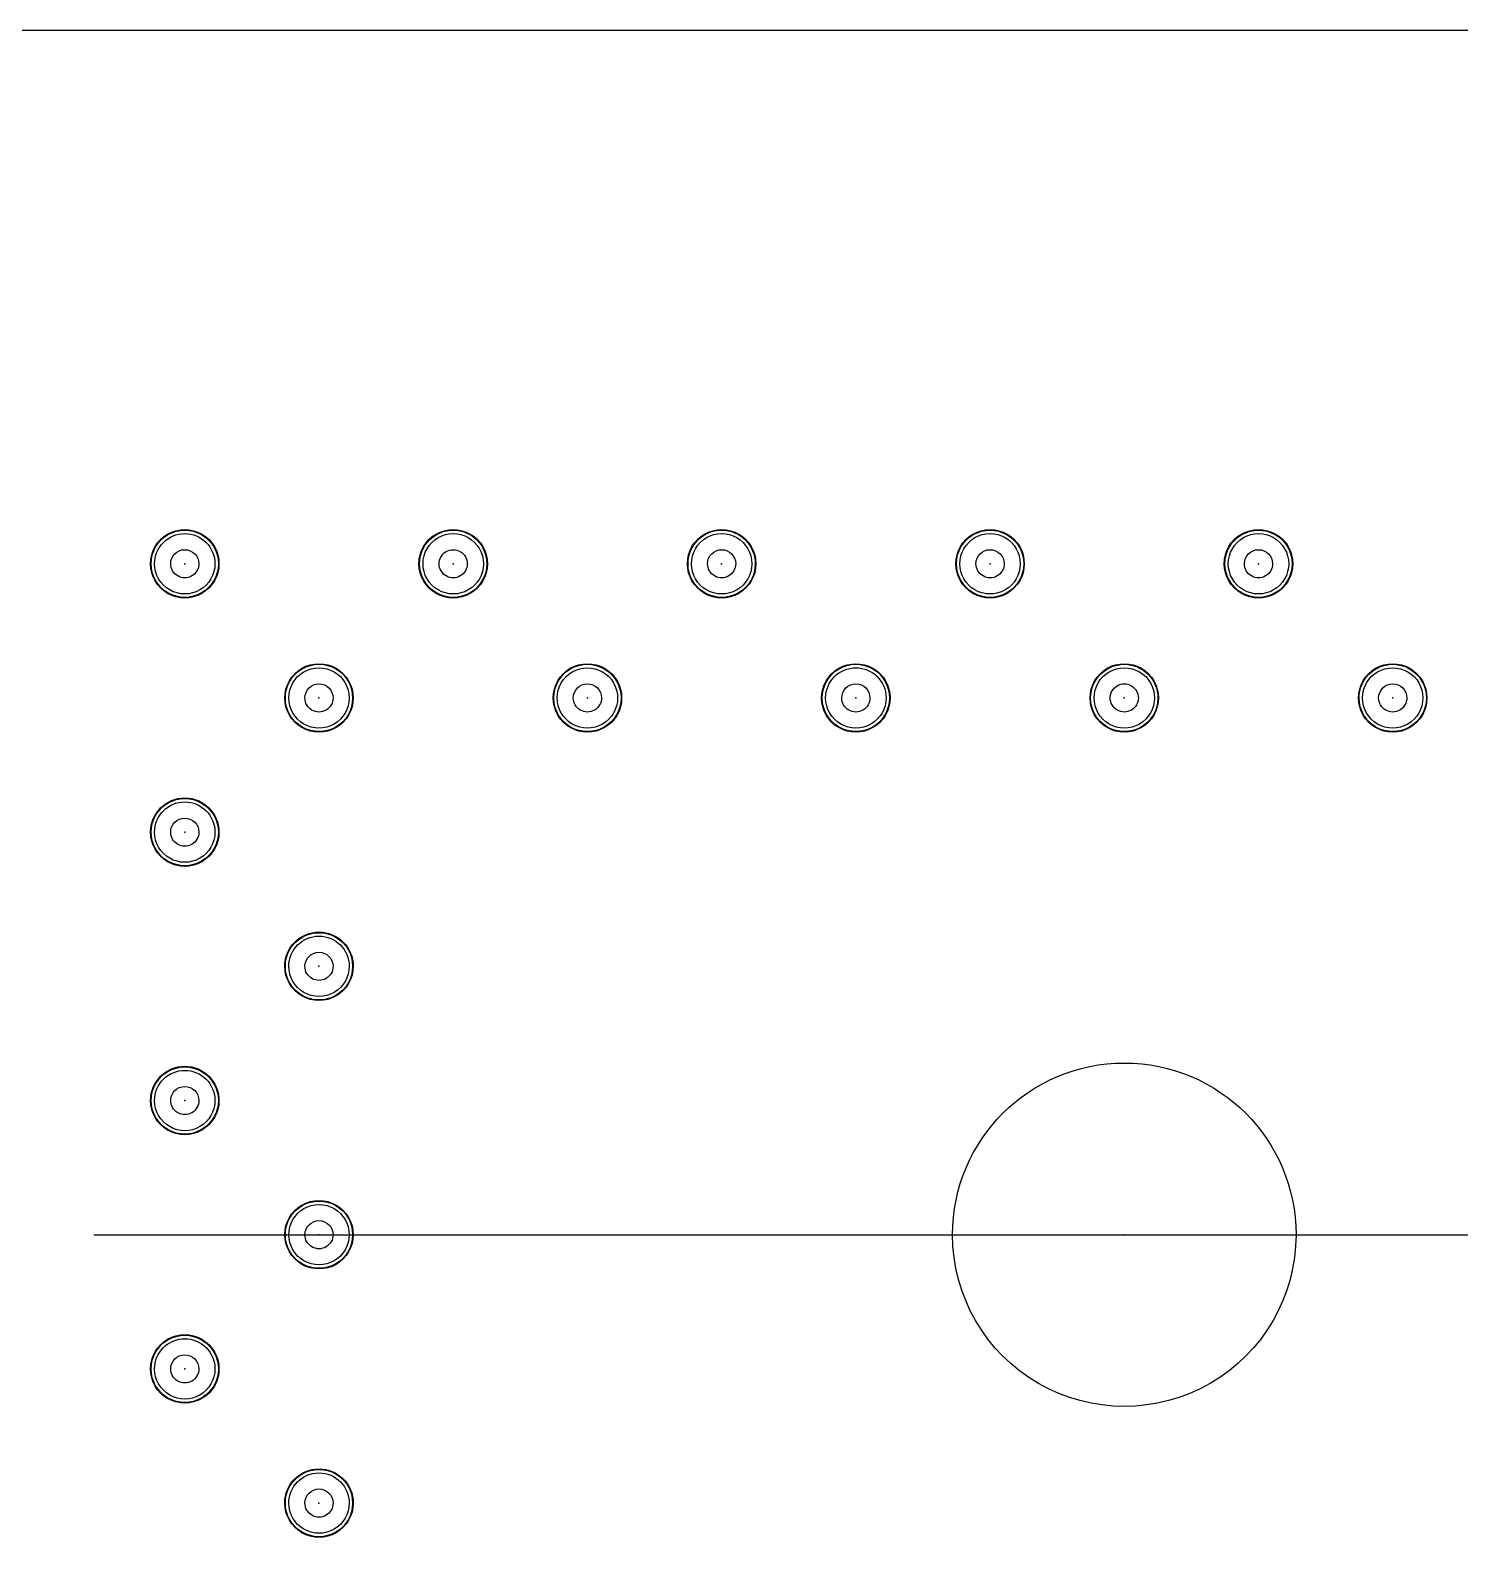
# Model space of a CAD drawing. Header units: millimetres. Extents: x 24815 to 37444, y -10619 to 6020.
# Drawn here: x 28138.29 to 28151.82, y 5895.17 to 5909.45 of the extents above; entities that cross this region are included whole.
import ezdxf

# ---------------------------------------------------------------- set-up
doc = ezdxf.new("R2010")
doc.units = ezdxf.units.MM

# ---------------------------------------------------------------- blocks, each defined once
blk = doc.blocks.new('A$C3CC6408C')
at = {"color": 2}
for p, q in [((-241.974, 0), (0, 0)), ((-36.124, -11.4), (-16.624, -11.4)), ((-36.124, -11.4), (-16.624, -11.4))]:
    blk.add_line(p, q, dxfattribs=at)
at = {"color": 2, "extrusion": (0, 0, -1)}
for centre, major_axis, start_param, end_param in [((-35.264, -5.05), (-0.229, 0.229), 5.497787, 8.63938), ((-35.264, -5.05), (-0.229, 0.229), 5.497787, 8.63938), ((-32.724, -5.05), (-0.229, 0.229), 5.497787, 8.63938), ((-32.724, -5.05), (-0.229, 0.229), 5.497787, 8.63938), ((-30.184, -5.05), (-0.229, 0.229), 5.497787, 8.63938), ((-30.184, -5.05), (-0.229, 0.229), 5.497787, 8.63938), ((-27.644, -5.05), (-0.229, 0.229), 5.497787, 8.63938), ((-27.644, -5.05), (-0.229, 0.229), 5.497787, 8.63938), ((-35.264, -5.05), (-0.225, 0.225), 5.497787, 8.63938), ((-35.264, -5.05), (-0.225, 0.225), 5.497787, 8.63938), ((-35.264, -5.05), (0.202, 0.202), 3.926991, 7.068583), ((-35.264, -5.05), (0.202, 0.202), 3.926991, 7.068583), ((-35.264, -5.05), (0.202, 0.202), 3.926991, 7.068583), ((-35.264, -5.05), (0.202, 0.202), 3.926991, 7.068583), ((-35.264, -5.05), (0.202, 0.202), 3.926991, 7.068583), ((-35.264, -5.05), (0.202, 0.202), 3.926991, 7.068583), ((-35.264, -5.05), (0.202, 0.202), 3.926991, 7.068583), ((-35.264, -5.05), (0.202, 0.202), 3.926991, 7.068583), ((-35.264, -5.05), (0.202, 0.202), 3.926991, 7.068583), ((-35.264, -5.05), (0.202, 0.202), 3.926991, 7.068583), ((-35.264, -5.05), (0.202, 0.202), 3.926991, 7.068583), ((-32.724, -5.05), (0.225, 0.225), 3.926991, 7.068583), ((-32.724, -5.05), (0.225, 0.225), 3.926991, 7.068583), ((-32.724, -5.05), (-0.202, 0.202), 5.497787, 8.63938), ((-32.724, -5.05), (-0.202, 0.202), 5.497787, 8.63938), ((-32.724, -5.05), (-0.202, 0.202), 5.497787, 8.63938), ((-32.724, -5.05), (-0.202, 0.202), 5.497787, 8.63938), ((-32.724, -5.05), (-0.202, 0.202), 5.497787, 8.63938), ((-32.724, -5.05), (-0.202, 0.202), 5.497787, 8.63938), ((-32.724, -5.05), (-0.202, 0.202), 5.497787, 8.63938), ((-32.724, -5.05), (-0.202, 0.202), 5.497787, 8.63938), ((-32.724, -5.05), (-0.202, 0.202), 5.497787, 8.63938), ((-32.724, -5.05), (-0.202, 0.202), 5.497787, 8.63938), ((-32.724, -5.05), (-0.202, 0.202), 5.497787, 8.63938), ((-30.184, -5.05), (0.225, 0.225), 3.926991, 7.068583), ((-30.184, -5.05), (0.225, 0.225), 3.926991, 7.068583), ((-30.184, -5.05), (-0.202, 0.202), 5.497787, 8.63938), ((-30.184, -5.05), (-0.202, 0.202), 5.497787, 8.63938), ((-30.184, -5.05), (-0.202, 0.202), 5.497787, 8.63938), ((-30.184, -5.05), (-0.202, 0.202), 5.497787, 8.63938), ((-30.184, -5.05), (-0.202, 0.202), 5.497787, 8.63938), ((-30.184, -5.05), (-0.202, 0.202), 5.497787, 8.63938), ((-30.184, -5.05), (-0.202, 0.202), 5.497787, 8.63938), ((-30.184, -5.05), (-0.202, 0.202), 5.497787, 8.63938), ((-30.184, -5.05), (-0.202, 0.202), 5.497787, 8.63938), ((-30.184, -5.05), (-0.202, 0.202), 5.497787, 8.63938), ((-30.184, -5.05), (-0.202, 0.202), 5.497787, 8.63938), ((-27.644, -5.05), (-0.225, 0.225), 5.497787, 8.63938), ((-27.644, -5.05), (-0.225, 0.225), 5.497787, 8.63938), ((-27.644, -5.05), (-0.202, 0.202), 5.497787, 8.63938), ((-27.644, -5.05), (-0.202, 0.202), 5.497787, 8.63938), ((-27.644, -5.05), (-0.202, 0.202), 5.497787, 8.63938), ((-27.644, -5.05), (-0.202, 0.202), 5.497787, 8.63938), ((-27.644, -5.05), (-0.202, 0.202), 5.497787, 8.63938), ((-27.644, -5.05), (-0.202, 0.202), 5.497787, 8.63938), ((-27.644, -5.05), (-0.202, 0.202), 5.497787, 8.63938), ((-27.644, -5.05), (-0.202, 0.202), 5.497787, 8.63938), ((-27.644, -5.05), (-0.202, 0.202), 5.497787, 8.63938), ((-27.644, -5.05), (-0.202, 0.202), 5.497787, 8.63938), ((-27.644, -5.05), (-0.202, 0.202), 5.497787, 8.63938), ((-25.104, -5.05), (-0.229, 0.229), 5.497787, 8.63938), ((-25.104, -5.05), (-0.229, 0.229), 5.497787, 8.63938), ((-25.104, -5.05), (-0.225, 0.225), 5.497787, 8.63938), ((-25.104, -5.05), (-0.225, 0.225), 5.497787, 8.63938), ((-25.104, -5.05), (-0.202, 0.202), 5.497787, 8.63938), ((-25.104, -5.05), (-0.202, 0.202), 5.497787, 8.63938), ((-25.104, -5.05), (-0.202, 0.202), 5.497787, 8.63938), ((-25.104, -5.05), (-0.202, 0.202), 5.497787, 8.63938), ((-25.104, -5.05), (-0.202, 0.202), 5.497787, 8.63938), ((-25.104, -5.05), (-0.202, 0.202), 5.497787, 8.63938), ((-25.104, -5.05), (-0.202, 0.202), 5.497787, 8.63938), ((-25.104, -5.05), (-0.202, 0.202), 5.497787, 8.63938), ((-25.104, -5.05), (-0.202, 0.202), 5.497787, 8.63938), ((-25.104, -5.05), (-0.202, 0.202), 5.497787, 8.63938), ((-25.104, -5.05), (-0.202, 0.202), 5.497787, 8.63938), ((-35.264, -5.05), (0.0943, 0.0943), 3.926991, 7.068583), ((-35.264, -5.05), (0.0943, 0.0943), 3.926991, 7.068583), ((-32.724, -5.05), (-0.0943, 0.0943), 5.497787, 8.63938), ((-32.724, -5.05), (-0.0943, 0.0943), 5.497787, 8.63938), ((-30.184, -5.05), (0.0943, 0.0943), 3.926991, 7.068583), ((-30.184, -5.05), (0.0943, 0.0943), 3.926991, 7.068583), ((-27.644, -5.05), (0.0943, 0.0943), 3.926991, 7.068583), ((-27.644, -5.05), (0.0943, 0.0943), 3.926991, 7.068583), ((-25.104, -5.05), (0.0943, 0.0943), 3.926991, 7.068583), ((-25.104, -5.05), (0.0943, 0.0943), 3.926991, 7.068583), ((-35.264, -5.05), (0.229, 0.229), 0.785398, 3.926991), ((-35.264, -5.05), (0.229, 0.229), 0.785398, 3.926991), ((-35.264, -5.05), (0.225, 0.225), 0.785398, 3.926991), ((-35.264, -5.05), (0.225, 0.225), 0.785398, 3.926991), ((-35.264, -5.05), (0.202, 0.202), 0.785398, 3.926991), ((-35.264, -5.05), (0.202, 0.202), 0.785398, 3.926991), ((-35.264, -5.05), (0.202, 0.202), 0.785398, 3.926991), ((-35.264, -5.05), (0.202, 0.202), 0.785398, 3.926991), ((-35.264, -5.05), (0.202, 0.202), 0.785398, 3.926991), ((-35.264, -5.05), (0.202, 0.202), 0.785398, 3.926991), ((-35.264, -5.05), (0.202, 0.202), 0.785398, 3.926991), ((-35.264, -5.05), (0.202, 0.202), 0.785398, 3.926991), ((-35.264, -5.05), (0.202, 0.202), 0.785398, 3.926991), ((-35.264, -5.05), (0.202, 0.202), 0.785398, 3.926991), ((-35.264, -5.05), (0.202, 0.202), 0.785398, 3.926991), ((-35.264, -5.05), (-0.0943, 0.0943), 2.356194, 5.497787), ((-35.264, -5.05), (-0.0943, 0.0943), 2.356194, 5.497787), ((-32.724, -5.05), (0.229, 0.229), 0.785398, 3.926991), ((-32.724, -5.05), (0.229, 0.229), 0.785398, 3.926991), ((-32.724, -5.05), (0.225, 0.225), 0.785398, 3.926991), ((-32.724, -5.05), (0.225, 0.225), 0.785398, 3.926991), ((-32.724, -5.05), (0.202, 0.202), 0.785398, 3.926991), ((-32.724, -5.05), (0.202, 0.202), 0.785398, 3.926991), ((-32.724, -5.05), (0.202, 0.202), 0.785398, 3.926991), ((-32.724, -5.05), (0.202, 0.202), 0.785398, 3.926991), ((-32.724, -5.05), (0.202, 0.202), 0.785398, 3.926991), ((-32.724, -5.05), (0.202, 0.202), 0.785398, 3.926991), ((-32.724, -5.05), (0.202, 0.202), 0.785398, 3.926991), ((-32.724, -5.05), (0.202, 0.202), 0.785398, 3.926991), ((-32.724, -5.05), (0.202, 0.202), 0.785398, 3.926991), ((-32.724, -5.05), (0.202, 0.202), 0.785398, 3.926991), ((-32.724, -5.05), (0.202, 0.202), 0.785398, 3.926991), ((-32.724, -5.05), (-0.0943, 0.0943), 2.356194, 5.497787), ((-32.724, -5.05), (-0.0943, 0.0943), 2.356194, 5.497787), ((-30.184, -5.05), (0.229, 0.229), 0.785398, 3.926991), ((-30.184, -5.05), (0.229, 0.229), 0.785398, 3.926991), ((-30.184, -5.05), (-0.225, 0.225), 2.356194, 5.497787), ((-30.184, -5.05), (-0.225, 0.225), 2.356194, 5.497787), ((-30.184, -5.05), (-0.202, 0.202), 2.356194, 5.497787), ((-30.184, -5.05), (-0.202, 0.202), 2.356194, 5.497787), ((-30.184, -5.05), (-0.202, 0.202), 2.356194, 5.497787), ((-30.184, -5.05), (-0.202, 0.202), 2.356194, 5.497787), ((-30.184, -5.05), (-0.202, 0.202), 2.356194, 5.497787), ((-30.184, -5.05), (-0.202, 0.202), 2.356194, 5.497787), ((-30.184, -5.05), (-0.202, 0.202), 2.356194, 5.497787), ((-30.184, -5.05), (-0.202, 0.202), 2.356194, 5.497787), ((-30.184, -5.05), (-0.202, 0.202), 2.356194, 5.497787), ((-30.184, -5.05), (-0.202, 0.202), 2.356194, 5.497787), ((-30.184, -5.05), (-0.202, 0.202), 2.356194, 5.497787), ((-30.184, -5.05), (0.0943, 0.0943), 0.785398, 3.926991), ((-30.184, -5.05), (0.0943, 0.0943), 0.785398, 3.926991), ((-27.644, -5.05), (0.229, 0.229), 0.785398, 3.926991), ((-27.644, -5.05), (0.229, 0.229), 0.785398, 3.926991), ((-27.644, -5.05), (-0.225, 0.225), 2.356194, 5.497787), ((-27.644, -5.05), (-0.225, 0.225), 2.356194, 5.497787), ((-27.644, -5.05), (-0.202, 0.202), 2.356194, 5.497787), ((-27.644, -5.05), (-0.202, 0.202), 2.356194, 5.497787), ((-27.644, -5.05), (-0.202, 0.202), 2.356194, 5.497787), ((-27.644, -5.05), (-0.202, 0.202), 2.356194, 5.497787), ((-27.644, -5.05), (-0.202, 0.202), 2.356194, 5.497787), ((-27.644, -5.05), (-0.202, 0.202), 2.356194, 5.497787), ((-27.644, -5.05), (-0.202, 0.202), 2.356194, 5.497787), ((-27.644, -5.05), (-0.202, 0.202), 2.356194, 5.497787), ((-27.644, -5.05), (-0.202, 0.202), 2.356194, 5.497787), ((-27.644, -5.05), (-0.202, 0.202), 2.356194, 5.497787), ((-27.644, -5.05), (-0.202, 0.202), 2.356194, 5.497787), ((-27.644, -5.05), (0.0943, 0.0943), 0.785398, 3.926991), ((-27.644, -5.05), (0.0943, 0.0943), 0.785398, 3.926991), ((-25.104, -5.05), (0.229, 0.229), 0.785398, 3.926991), ((-25.104, -5.05), (0.229, 0.229), 0.785398, 3.926991), ((-25.104, -5.05), (0.225, 0.225), 0.785398, 3.926991), ((-25.104, -5.05), (0.225, 0.225), 0.785398, 3.926991), ((-25.104, -5.05), (0.202, 0.202), 0.785398, 3.926991), ((-25.104, -5.05), (0.202, 0.202), 0.785398, 3.926991), ((-25.104, -5.05), (0.202, 0.202), 0.785398, 3.926991), ((-25.104, -5.05), (0.202, 0.202), 0.785398, 3.926991), ((-25.104, -5.05), (0.202, 0.202), 0.785398, 3.926991), ((-25.104, -5.05), (0.202, 0.202), 0.785398, 3.926991), ((-25.104, -5.05), (0.202, 0.202), 0.785398, 3.926991), ((-25.104, -5.05), (0.202, 0.202), 0.785398, 3.926991), ((-25.104, -5.05), (0.202, 0.202), 0.785398, 3.926991), ((-25.104, -5.05), (0.202, 0.202), 0.785398, 3.926991), ((-25.104, -5.05), (0.202, 0.202), 0.785398, 3.926991), ((-25.104, -5.05), (0.0943, 0.0943), 0.785398, 3.926991), ((-25.104, -5.05), (0.0943, 0.0943), 0.785398, 3.926991), ((-33.994, -6.32), (-0.229, 0.229), 5.497787, 8.63938), ((-33.994, -6.32), (-0.229, 0.229), 5.497787, 8.63938), ((-33.994, -6.32), (-0.225, 0.225), 5.497787, 8.63938), ((-33.994, -6.32), (-0.225, 0.225), 5.497787, 8.63938), ((-31.454, -6.32), (-0.229, 0.229), 5.497787, 8.63938), ((-31.454, -6.32), (-0.229, 0.229), 5.497787, 8.63938), ((-31.454, -6.32), (-0.225, 0.225), 5.497787, 8.63938), ((-31.454, -6.32), (-0.225, 0.225), 5.497787, 8.63938), ((-28.914, -6.32), (-0.229, 0.229), 5.497787, 8.63938), ((-28.914, -6.32), (-0.229, 0.229), 5.497787, 8.63938), ((-28.914, -6.32), (-0.225, 0.225), 5.497787, 8.63938), ((-28.914, -6.32), (-0.225, 0.225), 5.497787, 8.63938), ((-26.374, -6.32), (-0.229, 0.229), 5.497787, 8.63938), ((-26.374, -6.32), (-0.229, 0.229), 5.497787, 8.63938), ((-23.834, -6.32), (-0.229, 0.229), 5.497787, 8.63938), ((-23.834, -6.32), (-0.229, 0.229), 5.497787, 8.63938), ((-33.994, -6.32), (-0.202, 0.202), 5.497787, 8.63938), ((-33.994, -6.32), (-0.202, 0.202), 5.497787, 8.63938), ((-33.994, -6.32), (-0.202, 0.202), 5.497787, 8.63938), ((-33.994, -6.32), (-0.202, 0.202), 5.497787, 8.63938), ((-33.994, -6.32), (-0.202, 0.202), 5.497787, 8.63938), ((-33.994, -6.32), (-0.202, 0.202), 5.497787, 8.63938), ((-33.994, -6.32), (-0.202, 0.202), 5.497787, 8.63938), ((-33.994, -6.32), (-0.202, 0.202), 5.497787, 8.63938), ((-33.994, -6.32), (-0.202, 0.202), 5.497787, 8.63938), ((-33.994, -6.32), (-0.202, 0.202), 5.497787, 8.63938), ((-33.994, -6.32), (-0.202, 0.202), 5.497787, 8.63938), ((-31.454, -6.32), (-0.202, 0.202), 5.497787, 8.63938), ((-31.454, -6.32), (-0.202, 0.202), 5.497787, 8.63938), ((-31.454, -6.32), (-0.202, 0.202), 5.497787, 8.63938), ((-31.454, -6.32), (-0.202, 0.202), 5.497787, 8.63938), ((-31.454, -6.32), (-0.202, 0.202), 5.497787, 8.63938), ((-31.454, -6.32), (-0.202, 0.202), 5.497787, 8.63938), ((-31.454, -6.32), (-0.202, 0.202), 5.497787, 8.63938), ((-31.454, -6.32), (-0.202, 0.202), 5.497787, 8.63938), ((-31.454, -6.32), (-0.202, 0.202), 5.497787, 8.63938), ((-31.454, -6.32), (-0.202, 0.202), 5.497787, 8.63938), ((-31.454, -6.32), (-0.202, 0.202), 5.497787, 8.63938), ((-28.914, -6.32), (0.202, 0.202), 3.926991, 7.068583), ((-28.914, -6.32), (0.202, 0.202), 3.926991, 7.068583), ((-28.914, -6.32), (0.202, 0.202), 3.926991, 7.068583), ((-28.914, -6.32), (0.202, 0.202), 3.926991, 7.068583), ((-28.914, -6.32), (0.202, 0.202), 3.926991, 7.068583), ((-28.914, -6.32), (0.202, 0.202), 3.926991, 7.068583), ((-28.914, -6.32), (0.202, 0.202), 3.926991, 7.068583), ((-28.914, -6.32), (0.202, 0.202), 3.926991, 7.068583), ((-28.914, -6.32), (0.202, 0.202), 3.926991, 7.068583), ((-28.914, -6.32), (0.202, 0.202), 3.926991, 7.068583), ((-28.914, -6.32), (0.202, 0.202), 3.926991, 7.068583), ((-26.374, -6.32), (0.225, 0.225), 3.926991, 7.068583), ((-26.374, -6.32), (0.225, 0.225), 3.926991, 7.068583), ((-26.374, -6.32), (-0.202, 0.202), 5.497787, 8.63938), ((-26.374, -6.32), (-0.202, 0.202), 5.497787, 8.63938), ((-26.374, -6.32), (-0.202, 0.202), 5.497787, 8.63938), ((-26.374, -6.32), (-0.202, 0.202), 5.497787, 8.63938), ((-26.374, -6.32), (-0.202, 0.202), 5.497787, 8.63938), ((-26.374, -6.32), (-0.202, 0.202), 5.497787, 8.63938), ((-26.374, -6.32), (-0.202, 0.202), 5.497787, 8.63938), ((-26.374, -6.32), (-0.202, 0.202), 5.497787, 8.63938), ((-26.374, -6.32), (-0.202, 0.202), 5.497787, 8.63938), ((-26.374, -6.32), (-0.202, 0.202), 5.497787, 8.63938), ((-26.374, -6.32), (-0.202, 0.202), 5.497787, 8.63938), ((-23.834, -6.32), (0.225, 0.225), 3.926991, 7.068583), ((-23.834, -6.32), (0.225, 0.225), 3.926991, 7.068583), ((-23.834, -6.32), (-0.202, 0.202), 5.497787, 8.63938), ((-23.834, -6.32), (-0.202, 0.202), 5.497787, 8.63938), ((-23.834, -6.32), (-0.202, 0.202), 5.497787, 8.63938), ((-23.834, -6.32), (-0.202, 0.202), 5.497787, 8.63938), ((-23.834, -6.32), (-0.202, 0.202), 5.497787, 8.63938), ((-23.834, -6.32), (-0.202, 0.202), 5.497787, 8.63938), ((-23.834, -6.32), (-0.202, 0.202), 5.497787, 8.63938), ((-23.834, -6.32), (-0.202, 0.202), 5.497787, 8.63938), ((-23.834, -6.32), (-0.202, 0.202), 5.497787, 8.63938), ((-23.834, -6.32), (-0.202, 0.202), 5.497787, 8.63938), ((-23.834, -6.32), (-0.202, 0.202), 5.497787, 8.63938), ((-33.994, -6.32), (0.0943, 0.0943), 3.926991, 7.068583), ((-33.994, -6.32), (0.0943, 0.0943), 3.926991, 7.068583), ((-31.454, -6.32), (0.0943, 0.0943), 3.926991, 7.068583), ((-31.454, -6.32), (0.0943, 0.0943), 3.926991, 7.068583), ((-28.914, -6.32), (0.0943, 0.0943), 3.926991, 7.068583), ((-28.914, -6.32), (0.0943, 0.0943), 3.926991, 7.068583), ((-26.374, -6.32), (-0.0943, 0.0943), 5.497787, 8.63938), ((-26.374, -6.32), (-0.0943, 0.0943), 5.497787, 8.63938), ((-23.834, -6.32), (0.0943, 0.0943), 3.926991, 7.068583), ((-23.834, -6.32), (0.0943, 0.0943), 3.926991, 7.068583), ((-33.994, -6.32), (0.229, 0.229), 0.785398, 3.926991), ((-33.994, -6.32), (0.229, 0.229), 0.785398, 3.926991), ((-33.994, -6.32), (-0.225, 0.225), 2.356194, 5.497787), ((-33.994, -6.32), (-0.225, 0.225), 2.356194, 5.497787), ((-33.994, -6.32), (-0.202, 0.202), 2.356194, 5.497787), ((-33.994, -6.32), (-0.202, 0.202), 2.356194, 5.497787), ((-33.994, -6.32), (-0.202, 0.202), 2.356194, 5.497787), ((-33.994, -6.32), (-0.202, 0.202), 2.356194, 5.497787), ((-33.994, -6.32), (-0.202, 0.202), 2.356194, 5.497787), ((-33.994, -6.32), (-0.202, 0.202), 2.356194, 5.497787), ((-33.994, -6.32), (-0.202, 0.202), 2.356194, 5.497787), ((-33.994, -6.32), (-0.202, 0.202), 2.356194, 5.497787), ((-33.994, -6.32), (-0.202, 0.202), 2.356194, 5.497787), ((-33.994, -6.32), (-0.202, 0.202), 2.356194, 5.497787), ((-33.994, -6.32), (-0.202, 0.202), 2.356194, 5.497787), ((-33.994, -6.32), (0.0943, 0.0943), 0.785398, 3.926991), ((-33.994, -6.32), (0.0943, 0.0943), 0.785398, 3.926991), ((-31.454, -6.32), (0.229, 0.229), 0.785398, 3.926991), ((-31.454, -6.32), (0.229, 0.229), 0.785398, 3.926991), ((-31.454, -6.32), (0.225, 0.225), 0.785398, 3.926991), ((-31.454, -6.32), (0.225, 0.225), 0.785398, 3.926991), ((-31.454, -6.32), (0.202, 0.202), 0.785398, 3.926991), ((-31.454, -6.32), (0.202, 0.202), 0.785398, 3.926991), ((-31.454, -6.32), (0.202, 0.202), 0.785398, 3.926991), ((-31.454, -6.32), (0.202, 0.202), 0.785398, 3.926991), ((-31.454, -6.32), (0.202, 0.202), 0.785398, 3.926991), ((-31.454, -6.32), (0.202, 0.202), 0.785398, 3.926991), ((-31.454, -6.32), (0.202, 0.202), 0.785398, 3.926991), ((-31.454, -6.32), (0.202, 0.202), 0.785398, 3.926991), ((-31.454, -6.32), (0.202, 0.202), 0.785398, 3.926991), ((-31.454, -6.32), (0.202, 0.202), 0.785398, 3.926991), ((-31.454, -6.32), (0.202, 0.202), 0.785398, 3.926991), ((-31.454, -6.32), (0.0943, 0.0943), 0.785398, 3.926991), ((-31.454, -6.32), (0.0943, 0.0943), 0.785398, 3.926991), ((-28.914, -6.32), (0.229, 0.229), 0.785398, 3.926991), ((-28.914, -6.32), (0.229, 0.229), 0.785398, 3.926991), ((-28.914, -6.32), (0.225, 0.225), 0.785398, 3.926991), ((-28.914, -6.32), (0.225, 0.225), 0.785398, 3.926991), ((-28.914, -6.32), (0.202, 0.202), 0.785398, 3.926991), ((-28.914, -6.32), (0.202, 0.202), 0.785398, 3.926991), ((-28.914, -6.32), (0.202, 0.202), 0.785398, 3.926991), ((-28.914, -6.32), (0.202, 0.202), 0.785398, 3.926991), ((-28.914, -6.32), (0.202, 0.202), 0.785398, 3.926991), ((-28.914, -6.32), (0.202, 0.202), 0.785398, 3.926991), ((-28.914, -6.32), (0.202, 0.202), 0.785398, 3.926991), ((-28.914, -6.32), (0.202, 0.202), 0.785398, 3.926991), ((-28.914, -6.32), (0.202, 0.202), 0.785398, 3.926991), ((-28.914, -6.32), (0.202, 0.202), 0.785398, 3.926991), ((-28.914, -6.32), (0.202, 0.202), 0.785398, 3.926991), ((-28.914, -6.32), (-0.0943, 0.0943), 2.356194, 5.497787), ((-28.914, -6.32), (-0.0943, 0.0943), 2.356194, 5.497787), ((-26.374, -6.32), (0.229, 0.229), 0.785398, 3.926991), ((-26.374, -6.32), (0.229, 0.229), 0.785398, 3.926991), ((-26.374, -6.32), (0.225, 0.225), 0.785398, 3.926991), ((-26.374, -6.32), (0.225, 0.225), 0.785398, 3.926991), ((-26.374, -6.32), (0.202, 0.202), 0.785398, 3.926991), ((-26.374, -6.32), (0.202, 0.202), 0.785398, 3.926991), ((-26.374, -6.32), (0.202, 0.202), 0.785398, 3.926991), ((-26.374, -6.32), (0.202, 0.202), 0.785398, 3.926991), ((-26.374, -6.32), (0.202, 0.202), 0.785398, 3.926991), ((-26.374, -6.32), (0.202, 0.202), 0.785398, 3.926991), ((-26.374, -6.32), (0.202, 0.202), 0.785398, 3.926991), ((-26.374, -6.32), (0.202, 0.202), 0.785398, 3.926991), ((-26.374, -6.32), (0.202, 0.202), 0.785398, 3.926991), ((-26.374, -6.32), (0.202, 0.202), 0.785398, 3.926991), ((-26.374, -6.32), (0.202, 0.202), 0.785398, 3.926991), ((-26.374, -6.32), (-0.0943, 0.0943), 2.356194, 5.497787), ((-26.374, -6.32), (-0.0943, 0.0943), 2.356194, 5.497787), ((-23.834, -6.32), (0.229, 0.229), 0.785398, 3.926991), ((-23.834, -6.32), (0.229, 0.229), 0.785398, 3.926991), ((-23.834, -6.32), (-0.225, 0.225), 2.356194, 5.497787), ((-23.834, -6.32), (-0.225, 0.225), 2.356194, 5.497787), ((-23.834, -6.32), (-0.202, 0.202), 2.356194, 5.497787), ((-23.834, -6.32), (-0.202, 0.202), 2.356194, 5.497787), ((-23.834, -6.32), (-0.202, 0.202), 2.356194, 5.497787), ((-23.834, -6.32), (-0.202, 0.202), 2.356194, 5.497787), ((-23.834, -6.32), (-0.202, 0.202), 2.356194, 5.497787), ((-23.834, -6.32), (-0.202, 0.202), 2.356194, 5.497787), ((-23.834, -6.32), (-0.202, 0.202), 2.356194, 5.497787), ((-23.834, -6.32), (-0.202, 0.202), 2.356194, 5.497787), ((-23.834, -6.32), (-0.202, 0.202), 2.356194, 5.497787), ((-23.834, -6.32), (-0.202, 0.202), 2.356194, 5.497787), ((-23.834, -6.32), (-0.202, 0.202), 2.356194, 5.497787), ((-23.834, -6.32), (0.0943, 0.0943), 0.785398, 3.926991), ((-23.834, -6.32), (0.0943, 0.0943), 0.785398, 3.926991), ((-35.264, -7.59), (0.229, 0.229), 3.926991, 7.068583), ((-35.264, -7.59), (0.229, 0.229), 3.926991, 7.068583), ((-35.264, -7.59), (-0.225, 0.225), 5.497787, 8.63938), ((-35.264, -7.59), (-0.225, 0.225), 5.497787, 8.63938), ((-35.264, -7.59), (0.202, 0.202), 3.926991, 7.068583), ((-35.264, -7.59), (0.202, 0.202), 3.926991, 7.068583), ((-35.264, -7.59), (0.202, 0.202), 3.926991, 7.068583), ((-35.264, -7.59), (0.202, 0.202), 3.926991, 7.068583), ((-35.264, -7.59), (0.202, 0.202), 3.926991, 7.068583), ((-35.264, -7.59), (0.202, 0.202), 3.926991, 7.068583), ((-35.264, -7.59), (0.202, 0.202), 3.926991, 7.068583), ((-35.264, -7.59), (0.202, 0.202), 3.926991, 7.068583), ((-35.264, -7.59), (0.202, 0.202), 3.926991, 7.068583), ((-35.264, -7.59), (0.202, 0.202), 3.926991, 7.068583), ((-35.264, -7.59), (0.202, 0.202), 3.926991, 7.068583), ((-35.264, -7.59), (0.0943, 0.0943), 3.926991, 7.068583), ((-35.264, -7.59), (0.0943, 0.0943), 3.926991, 7.068583), ((-35.264, -7.59), (0.229, 0.229), 0.785398, 3.926991), ((-35.264, -7.59), (0.229, 0.229), 0.785398, 3.926991), ((-35.264, -7.59), (0.225, 0.225), 0.785398, 3.926991), ((-35.264, -7.59), (0.225, 0.225), 0.785398, 3.926991), ((-35.264, -7.59), (0.202, 0.202), 0.785398, 3.926991), ((-35.264, -7.59), (0.202, 0.202), 0.785398, 3.926991), ((-35.264, -7.59), (0.202, 0.202), 0.785398, 3.926991), ((-35.264, -7.59), (0.202, 0.202), 0.785398, 3.926991), ((-35.264, -7.59), (0.202, 0.202), 0.785398, 3.926991), ((-35.264, -7.59), (0.202, 0.202), 0.785398, 3.926991), ((-35.264, -7.59), (0.202, 0.202), 0.785398, 3.926991), ((-35.264, -7.59), (0.202, 0.202), 0.785398, 3.926991), ((-35.264, -7.59), (0.202, 0.202), 0.785398, 3.926991), ((-35.264, -7.59), (0.202, 0.202), 0.785398, 3.926991), ((-35.264, -7.59), (0.202, 0.202), 0.785398, 3.926991), ((-35.264, -7.59), (-0.0943, 0.0943), 2.356194, 5.497787), ((-35.264, -7.59), (-0.0943, 0.0943), 2.356194, 5.497787), ((-33.994, -8.86), (0.229, 0.229), 3.926991, 7.068583), ((-33.994, -8.86), (0.229, 0.229), 3.926991, 7.068583), ((-33.994, -8.86), (-0.225, 0.225), 5.497787, 8.63938), ((-33.994, -8.86), (-0.225, 0.225), 5.497787, 8.63938), ((-33.994, -8.86), (0.202, 0.202), 3.926991, 7.068583), ((-33.994, -8.86), (0.202, 0.202), 3.926991, 7.068583), ((-33.994, -8.86), (0.202, 0.202), 3.926991, 7.068583), ((-33.994, -8.86), (0.202, 0.202), 3.926991, 7.068583), ((-33.994, -8.86), (0.202, 0.202), 3.926991, 7.068583), ((-33.994, -8.86), (0.202, 0.202), 3.926991, 7.068583), ((-33.994, -8.86), (0.202, 0.202), 3.926991, 7.068583), ((-33.994, -8.86), (0.202, 0.202), 3.926991, 7.068583), ((-33.994, -8.86), (0.202, 0.202), 3.926991, 7.068583), ((-33.994, -8.86), (0.202, 0.202), 3.926991, 7.068583), ((-33.994, -8.86), (0.202, 0.202), 3.926991, 7.068583), ((-33.994, -8.86), (0.0943, 0.0943), 3.926991, 7.068583), ((-33.994, -8.86), (0.0943, 0.0943), 3.926991, 7.068583), ((-33.994, -8.86), (-0.229, 0.229), 2.356194, 5.497787), ((-33.994, -8.86), (-0.229, 0.229), 2.356194, 5.497787), ((-33.994, -8.86), (-0.225, 0.225), 2.356194, 5.497787), ((-33.994, -8.86), (-0.225, 0.225), 2.356194, 5.497787), ((-33.994, -8.86), (-0.202, 0.202), 2.356194, 5.497787), ((-33.994, -8.86), (-0.202, 0.202), 2.356194, 5.497787), ((-33.994, -8.86), (-0.202, 0.202), 2.356194, 5.497787), ((-33.994, -8.86), (-0.202, 0.202), 2.356194, 5.497787), ((-33.994, -8.86), (-0.202, 0.202), 2.356194, 5.497787), ((-33.994, -8.86), (-0.202, 0.202), 2.356194, 5.497787), ((-33.994, -8.86), (-0.202, 0.202), 2.356194, 5.497787), ((-33.994, -8.86), (-0.202, 0.202), 2.356194, 5.497787), ((-33.994, -8.86), (-0.202, 0.202), 2.356194, 5.497787), ((-33.994, -8.86), (-0.202, 0.202), 2.356194, 5.497787), ((-33.994, -8.86), (-0.202, 0.202), 2.356194, 5.497787), ((-33.994, -8.86), (0.0943, 0.0943), 0.785398, 3.926991), ((-33.994, -8.86), (0.0943, 0.0943), 0.785398, 3.926991), ((-35.264, -10.13), (0.229, 0.229), 3.926991, 7.068583), ((-35.264, -10.13), (0.229, 0.229), 3.926991, 7.068583), ((-35.264, -10.13), (-0.225, 0.225), 5.497787, 8.63938), ((-35.264, -10.13), (-0.225, 0.225), 5.497787, 8.63938), ((-35.264, -10.13), (0.202, 0.202), 3.926991, 7.068583), ((-35.264, -10.13), (0.202, 0.202), 3.926991, 7.068583), ((-35.264, -10.13), (0.202, 0.202), 3.926991, 7.068583), ((-35.264, -10.13), (0.202, 0.202), 3.926991, 7.068583), ((-35.264, -10.13), (0.202, 0.202), 3.926991, 7.068583), ((-35.264, -10.13), (0.202, 0.202), 3.926991, 7.068583), ((-35.264, -10.13), (0.202, 0.202), 3.926991, 7.068583), ((-35.264, -10.13), (0.202, 0.202), 3.926991, 7.068583), ((-35.264, -10.13), (0.202, 0.202), 3.926991, 7.068583), ((-35.264, -10.13), (0.202, 0.202), 3.926991, 7.068583), ((-35.264, -10.13), (0.202, 0.202), 3.926991, 7.068583), ((-26.374, -11.4), (1.149, 1.149), 3.926991, 7.068583), ((-26.374, -11.4), (1.149, 1.149), 3.926991, 7.068583), ((-35.264, -10.13), (-0.229, 0.229), 2.356194, 5.497787), ((-35.264, -10.13), (-0.229, 0.229), 2.356194, 5.497787), ((-35.264, -10.13), (0.225, 0.225), 0.785398, 3.926991), ((-35.264, -10.13), (0.225, 0.225), 0.785398, 3.926991), ((-35.264, -10.13), (-0.202, 0.202), 2.356194, 5.497787), ((-35.264, -10.13), (-0.202, 0.202), 2.356194, 5.497787), ((-35.264, -10.13), (-0.202, 0.202), 2.356194, 5.497787), ((-35.264, -10.13), (-0.202, 0.202), 2.356194, 5.497787), ((-35.264, -10.13), (-0.202, 0.202), 2.356194, 5.497787), ((-35.264, -10.13), (-0.202, 0.202), 2.356194, 5.497787), ((-35.264, -10.13), (-0.202, 0.202), 2.356194, 5.497787), ((-35.264, -10.13), (-0.202, 0.202), 2.356194, 5.497787), ((-35.264, -10.13), (-0.202, 0.202), 2.356194, 5.497787), ((-35.264, -10.13), (-0.202, 0.202), 2.356194, 5.497787), ((-35.264, -10.13), (-0.202, 0.202), 2.356194, 5.497787), ((-35.264, -10.13), (0.0943, 0.0943), 3.926991, 7.068583), ((-35.264, -10.13), (0.0943, 0.0943), 3.926991, 7.068583), ((-35.264, -10.13), (-0.0943, 0.0943), 2.356194, 5.497787), ((-35.264, -10.13), (-0.0943, 0.0943), 2.356194, 5.497787), ((-33.994, -11.4), (-0.229, 0.229), 5.497787, 8.63938), ((-33.994, -11.4), (-0.229, 0.229), 5.497787, 8.63938), ((-33.994, -11.4), (-0.225, 0.225), 5.497787, 8.63938), ((-33.994, -11.4), (-0.225, 0.225), 5.497787, 8.63938), ((-33.994, -11.4), (-0.202, 0.202), 5.497787, 8.63938), ((-33.994, -11.4), (-0.202, 0.202), 5.497787, 8.63938), ((-33.994, -11.4), (-0.202, 0.202), 5.497787, 8.63938), ((-33.994, -11.4), (-0.202, 0.202), 5.497787, 8.63938), ((-33.994, -11.4), (-0.202, 0.202), 5.497787, 8.63938), ((-33.994, -11.4), (-0.202, 0.202), 5.497787, 8.63938), ((-33.994, -11.4), (-0.202, 0.202), 5.497787, 8.63938), ((-33.994, -11.4), (-0.202, 0.202), 5.497787, 8.63938), ((-33.994, -11.4), (-0.202, 0.202), 5.497787, 8.63938), ((-33.994, -11.4), (-0.202, 0.202), 5.497787, 8.63938), ((-33.994, -11.4), (-0.202, 0.202), 5.497787, 8.63938), ((-33.994, -11.4), (0.0943, 0.0943), 3.926991, 7.068583), ((-33.994, -11.4), (0.0943, 0.0943), 3.926991, 7.068583), ((-33.994, -11.4), (0.229, 0.229), 0.785398, 3.926991), ((-33.994, -11.4), (0.229, 0.229), 0.785398, 3.926991), ((-33.994, -11.4), (-0.225, 0.225), 2.356194, 5.497787), ((-33.994, -11.4), (-0.225, 0.225), 2.356194, 5.497787), ((-33.994, -11.4), (-0.202, 0.202), 2.356194, 5.497787), ((-33.994, -11.4), (-0.202, 0.202), 2.356194, 5.497787), ((-33.994, -11.4), (-0.202, 0.202), 2.356194, 5.497787), ((-33.994, -11.4), (-0.202, 0.202), 2.356194, 5.497787), ((-33.994, -11.4), (-0.202, 0.202), 2.356194, 5.497787), ((-33.994, -11.4), (-0.202, 0.202), 2.356194, 5.497787), ((-33.994, -11.4), (-0.202, 0.202), 2.356194, 5.497787), ((-33.994, -11.4), (-0.202, 0.202), 2.356194, 5.497787), ((-33.994, -11.4), (-0.202, 0.202), 2.356194, 5.497787), ((-33.994, -11.4), (-0.202, 0.202), 2.356194, 5.497787), ((-33.994, -11.4), (-0.202, 0.202), 2.356194, 5.497787), ((-33.994, -11.4), (0.0943, 0.0943), 0.785398, 3.926991), ((-33.994, -11.4), (0.0943, 0.0943), 0.785398, 3.926991), ((-26.374, -11.4), (1.149, 1.149), 0.785398, 3.926991), ((-26.374, -11.4), (1.149, 1.149), 0.785398, 3.926991), ((-35.264, -12.67), (-0.229, 0.229), 5.497787, 8.63938), ((-35.264, -12.67), (-0.229, 0.229), 5.497787, 8.63938), ((-35.264, -12.67), (-0.225, 0.225), 5.497787, 8.63938), ((-35.264, -12.67), (-0.225, 0.225), 5.497787, 8.63938), ((-35.264, -12.67), (0.202, 0.202), 3.926991, 7.068583), ((-35.264, -12.67), (0.202, 0.202), 3.926991, 7.068583), ((-35.264, -12.67), (0.202, 0.202), 3.926991, 7.068583), ((-35.264, -12.67), (0.202, 0.202), 3.926991, 7.068583), ((-35.264, -12.67), (0.202, 0.202), 3.926991, 7.068583), ((-35.264, -12.67), (0.202, 0.202), 3.926991, 7.068583), ((-35.264, -12.67), (0.202, 0.202), 3.926991, 7.068583), ((-35.264, -12.67), (0.202, 0.202), 3.926991, 7.068583), ((-35.264, -12.67), (0.202, 0.202), 3.926991, 7.068583), ((-35.264, -12.67), (0.202, 0.202), 3.926991, 7.068583), ((-35.264, -12.67), (0.202, 0.202), 3.926991, 7.068583), ((-35.264, -12.67), (0.0943, 0.0943), 3.926991, 7.068583), ((-35.264, -12.67), (0.0943, 0.0943), 3.926991, 7.068583), ((-35.264, -12.67), (0.229, 0.229), 0.785398, 3.926991), ((-35.264, -12.67), (0.229, 0.229), 0.785398, 3.926991), ((-35.264, -12.67), (0.225, 0.225), 0.785398, 3.926991), ((-35.264, -12.67), (0.225, 0.225), 0.785398, 3.926991), ((-35.264, -12.67), (0.202, 0.202), 0.785398, 3.926991), ((-35.264, -12.67), (0.202, 0.202), 0.785398, 3.926991), ((-35.264, -12.67), (0.202, 0.202), 0.785398, 3.926991), ((-35.264, -12.67), (0.202, 0.202), 0.785398, 3.926991), ((-35.264, -12.67), (0.202, 0.202), 0.785398, 3.926991), ((-35.264, -12.67), (0.202, 0.202), 0.785398, 3.926991), ((-35.264, -12.67), (0.202, 0.202), 0.785398, 3.926991), ((-35.264, -12.67), (0.202, 0.202), 0.785398, 3.926991), ((-35.264, -12.67), (0.202, 0.202), 0.785398, 3.926991), ((-35.264, -12.67), (0.202, 0.202), 0.785398, 3.926991), ((-35.264, -12.67), (0.202, 0.202), 0.785398, 3.926991), ((-35.264, -12.67), (-0.0943, 0.0943), 2.356194, 5.497787), ((-35.264, -12.67), (-0.0943, 0.0943), 2.356194, 5.497787), ((-33.994, -13.94), (0.229, 0.229), 3.926991, 7.068583), ((-33.994, -13.94), (0.229, 0.229), 3.926991, 7.068583), ((-33.994, -13.94), (-0.225, 0.225), 5.497787, 8.63938), ((-33.994, -13.94), (-0.225, 0.225), 5.497787, 8.63938), ((-33.994, -13.94), (0.202, 0.202), 3.926991, 7.068583), ((-33.994, -13.94), (0.202, 0.202), 3.926991, 7.068583), ((-33.994, -13.94), (0.202, 0.202), 3.926991, 7.068583), ((-33.994, -13.94), (0.202, 0.202), 3.926991, 7.068583), ((-33.994, -13.94), (0.202, 0.202), 3.926991, 7.068583), ((-33.994, -13.94), (0.202, 0.202), 3.926991, 7.068583), ((-33.994, -13.94), (0.202, 0.202), 3.926991, 7.068583), ((-33.994, -13.94), (0.202, 0.202), 3.926991, 7.068583), ((-33.994, -13.94), (0.202, 0.202), 3.926991, 7.068583), ((-33.994, -13.94), (0.202, 0.202), 3.926991, 7.068583), ((-33.994, -13.94), (0.202, 0.202), 3.926991, 7.068583), ((-33.994, -13.94), (0.0943, 0.0943), 3.926991, 7.068583), ((-33.994, -13.94), (0.0943, 0.0943), 3.926991, 7.068583), ((-33.994, -13.94), (0.229, 0.229), 0.785398, 3.926991), ((-33.994, -13.94), (0.229, 0.229), 0.785398, 3.926991), ((-33.994, -13.94), (-0.225, 0.225), 2.356194, 5.497787), ((-33.994, -13.94), (-0.225, 0.225), 2.356194, 5.497787), ((-33.994, -13.94), (-0.202, 0.202), 2.356194, 5.497787), ((-33.994, -13.94), (-0.202, 0.202), 2.356194, 5.497787), ((-33.994, -13.94), (-0.202, 0.202), 2.356194, 5.497787), ((-33.994, -13.94), (-0.202, 0.202), 2.356194, 5.497787), ((-33.994, -13.94), (-0.202, 0.202), 2.356194, 5.497787), ((-33.994, -13.94), (-0.202, 0.202), 2.356194, 5.497787), ((-33.994, -13.94), (-0.202, 0.202), 2.356194, 5.497787), ((-33.994, -13.94), (-0.202, 0.202), 2.356194, 5.497787), ((-33.994, -13.94), (-0.202, 0.202), 2.356194, 5.497787), ((-33.994, -13.94), (-0.202, 0.202), 2.356194, 5.497787), ((-33.994, -13.94), (-0.202, 0.202), 2.356194, 5.497787), ((-33.994, -13.94), (0.0943, 0.0943), 0.785398, 3.926991), ((-33.994, -13.94), (0.0943, 0.0943), 0.785398, 3.926991)]:
    blk.add_ellipse(centre, major_axis=major_axis, ratio=1, start_param=start_param, end_param=end_param, dxfattribs=at)
at = {"color": 2}
for p in [(-35.264, -5.05), (-32.724, -5.05), (-30.184, -5.05), (-27.644, -5.05), (-25.104, -5.05), (-33.994, -6.32), (-31.454, -6.32), (-28.914, -6.32), (-26.374, -6.32), (-23.834, -6.32), (-35.264, -7.59), (-33.994, -8.86), (-35.264, -10.13), (-33.994, -11.4), (-26.374, -11.4), (-35.264, -12.67), (-33.994, -13.94)]:
    blk.add_point(p, dxfattribs=at)

msp = doc.modelspace()

# ---------------------------------------------------------------- block references
msp.add_blockref('A$C3CC6408C', (28175.01663, 5909.45129))

doc.saveas('drawing.dxf')
